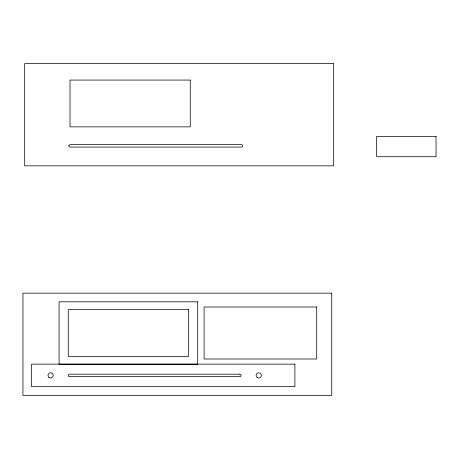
<?xml version="1.0" encoding="UTF-8"?>
<svg xmlns="http://www.w3.org/2000/svg" width="459" height="459" viewBox="0 0 459 459"><rect width="100%" height="100%" fill="white"/><g stroke="black" fill="none" stroke-linecap="round" stroke-linejoin="round"><path stroke-width="0.69" d="M68.827 145.543L69.137 146.714L69.998 147.069L241.549 147.069C243.115 147.115 243.115 144.596 241.554 144.642L69.998 144.642L68.827 145.543M333.486 63.612L24.688 63.612L24.688 165.842L333.486 165.842L333.486 63.612M190.261 80.073L70.015 80.073L70.015 126.856L190.261 126.856L190.261 80.073M436.05 136.375L376.655 136.375L376.655 156.731L436.05 156.731L436.05 136.375M331.748 293.158L22.95 293.158L22.95 395.388L331.748 395.388L331.748 293.158M197.709 301.821L59.091 301.821L59.091 364.199L197.709 364.199L197.709 301.821M316.71 307.019L204.083 307.019L204.083 359.001L316.71 359.001L316.71 307.019M188.523 309.618L68.276 309.618L68.276 356.402L188.523 356.402L188.523 309.618M294.896 364.142L31.522 364.142L31.522 386.667L294.896 386.667L294.896 364.142M239.81 374.188L69.487 374.188A1.211 1.211 0 0 0 68.276 375.405A1.211 1.211 0 0 0 69.487 376.615L239.81 376.615A1.211 1.211 0 0 0 241.027 375.405A1.211 1.211 0 0 0 239.81 374.188M257.258 377.556A2.599 2.599 0 0 0 261.309 375.588A2.599 2.599 0 0 0 257.579 373.064A2.599 2.599 0 0 0 257.258 377.556M49.05 377.499A2.599 2.599 0 0 0 53.164 375.686A2.599 2.599 0 0 0 49.532 373.024A2.599 2.599 0 0 0 49.05 377.499"/></g></svg>
